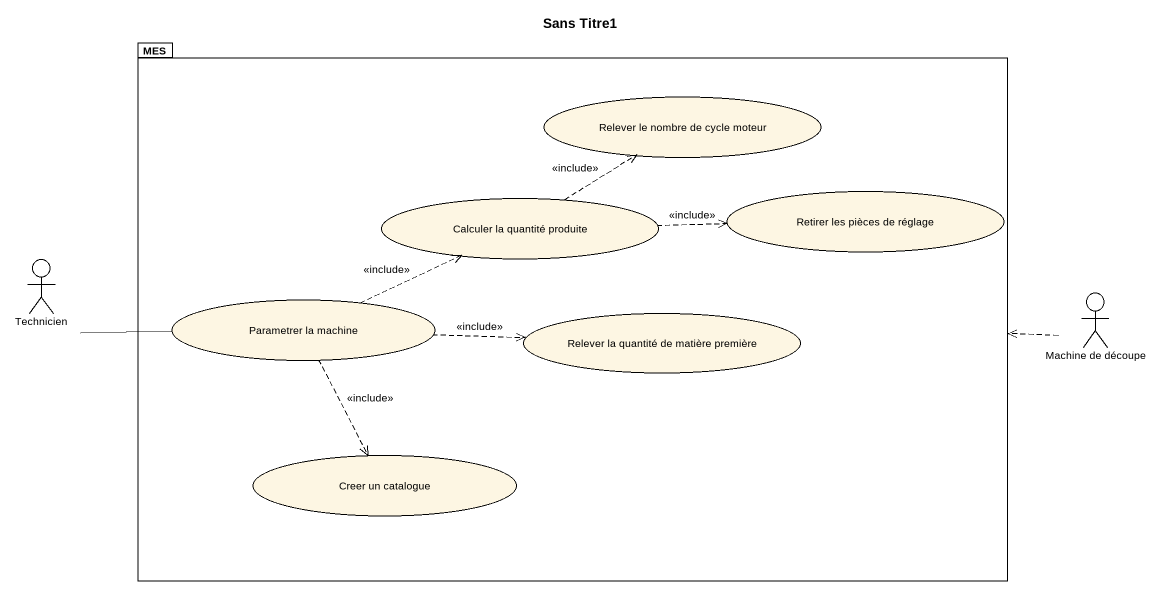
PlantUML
@startuml
title Sans Titre1
package MES {
  usecase "Relever le nombre de cycle moteur" as Relever_le_nombre_de_cycle
  usecase "Calculer la quantité produite" as Calculer_la_quantité
  usecase "Retirer les pièces de réglage" as Retirer_les_pièces_de
  usecase "Parametrer la machine" as Parametrer_la_machine
  usecase "Relever la quantité de matière première" as Relever_la_quantité_de
  usecase "Creer un catalogue" as Creer_un_catalogue
}
actor Technicien
actor "Machine de découpe" as Machine_de_découpe
Calculer_la_quantité .up.> Relever_le_nombre_de_cycle : <<include>>
Calculer_la_quantité .right.> Retirer_les_pièces_de : <<include>>
Technicien -right- Parametrer_la_machine
Machine_de_découpe .left.> MES
Parametrer_la_machine .right.> Calculer_la_quantité : <<include>>
Parametrer_la_machine .right.> Relever_la_quantité_de : <<include>>
Parametrer_la_machine ..> Creer_un_catalogue : <<include>>
@enduml
